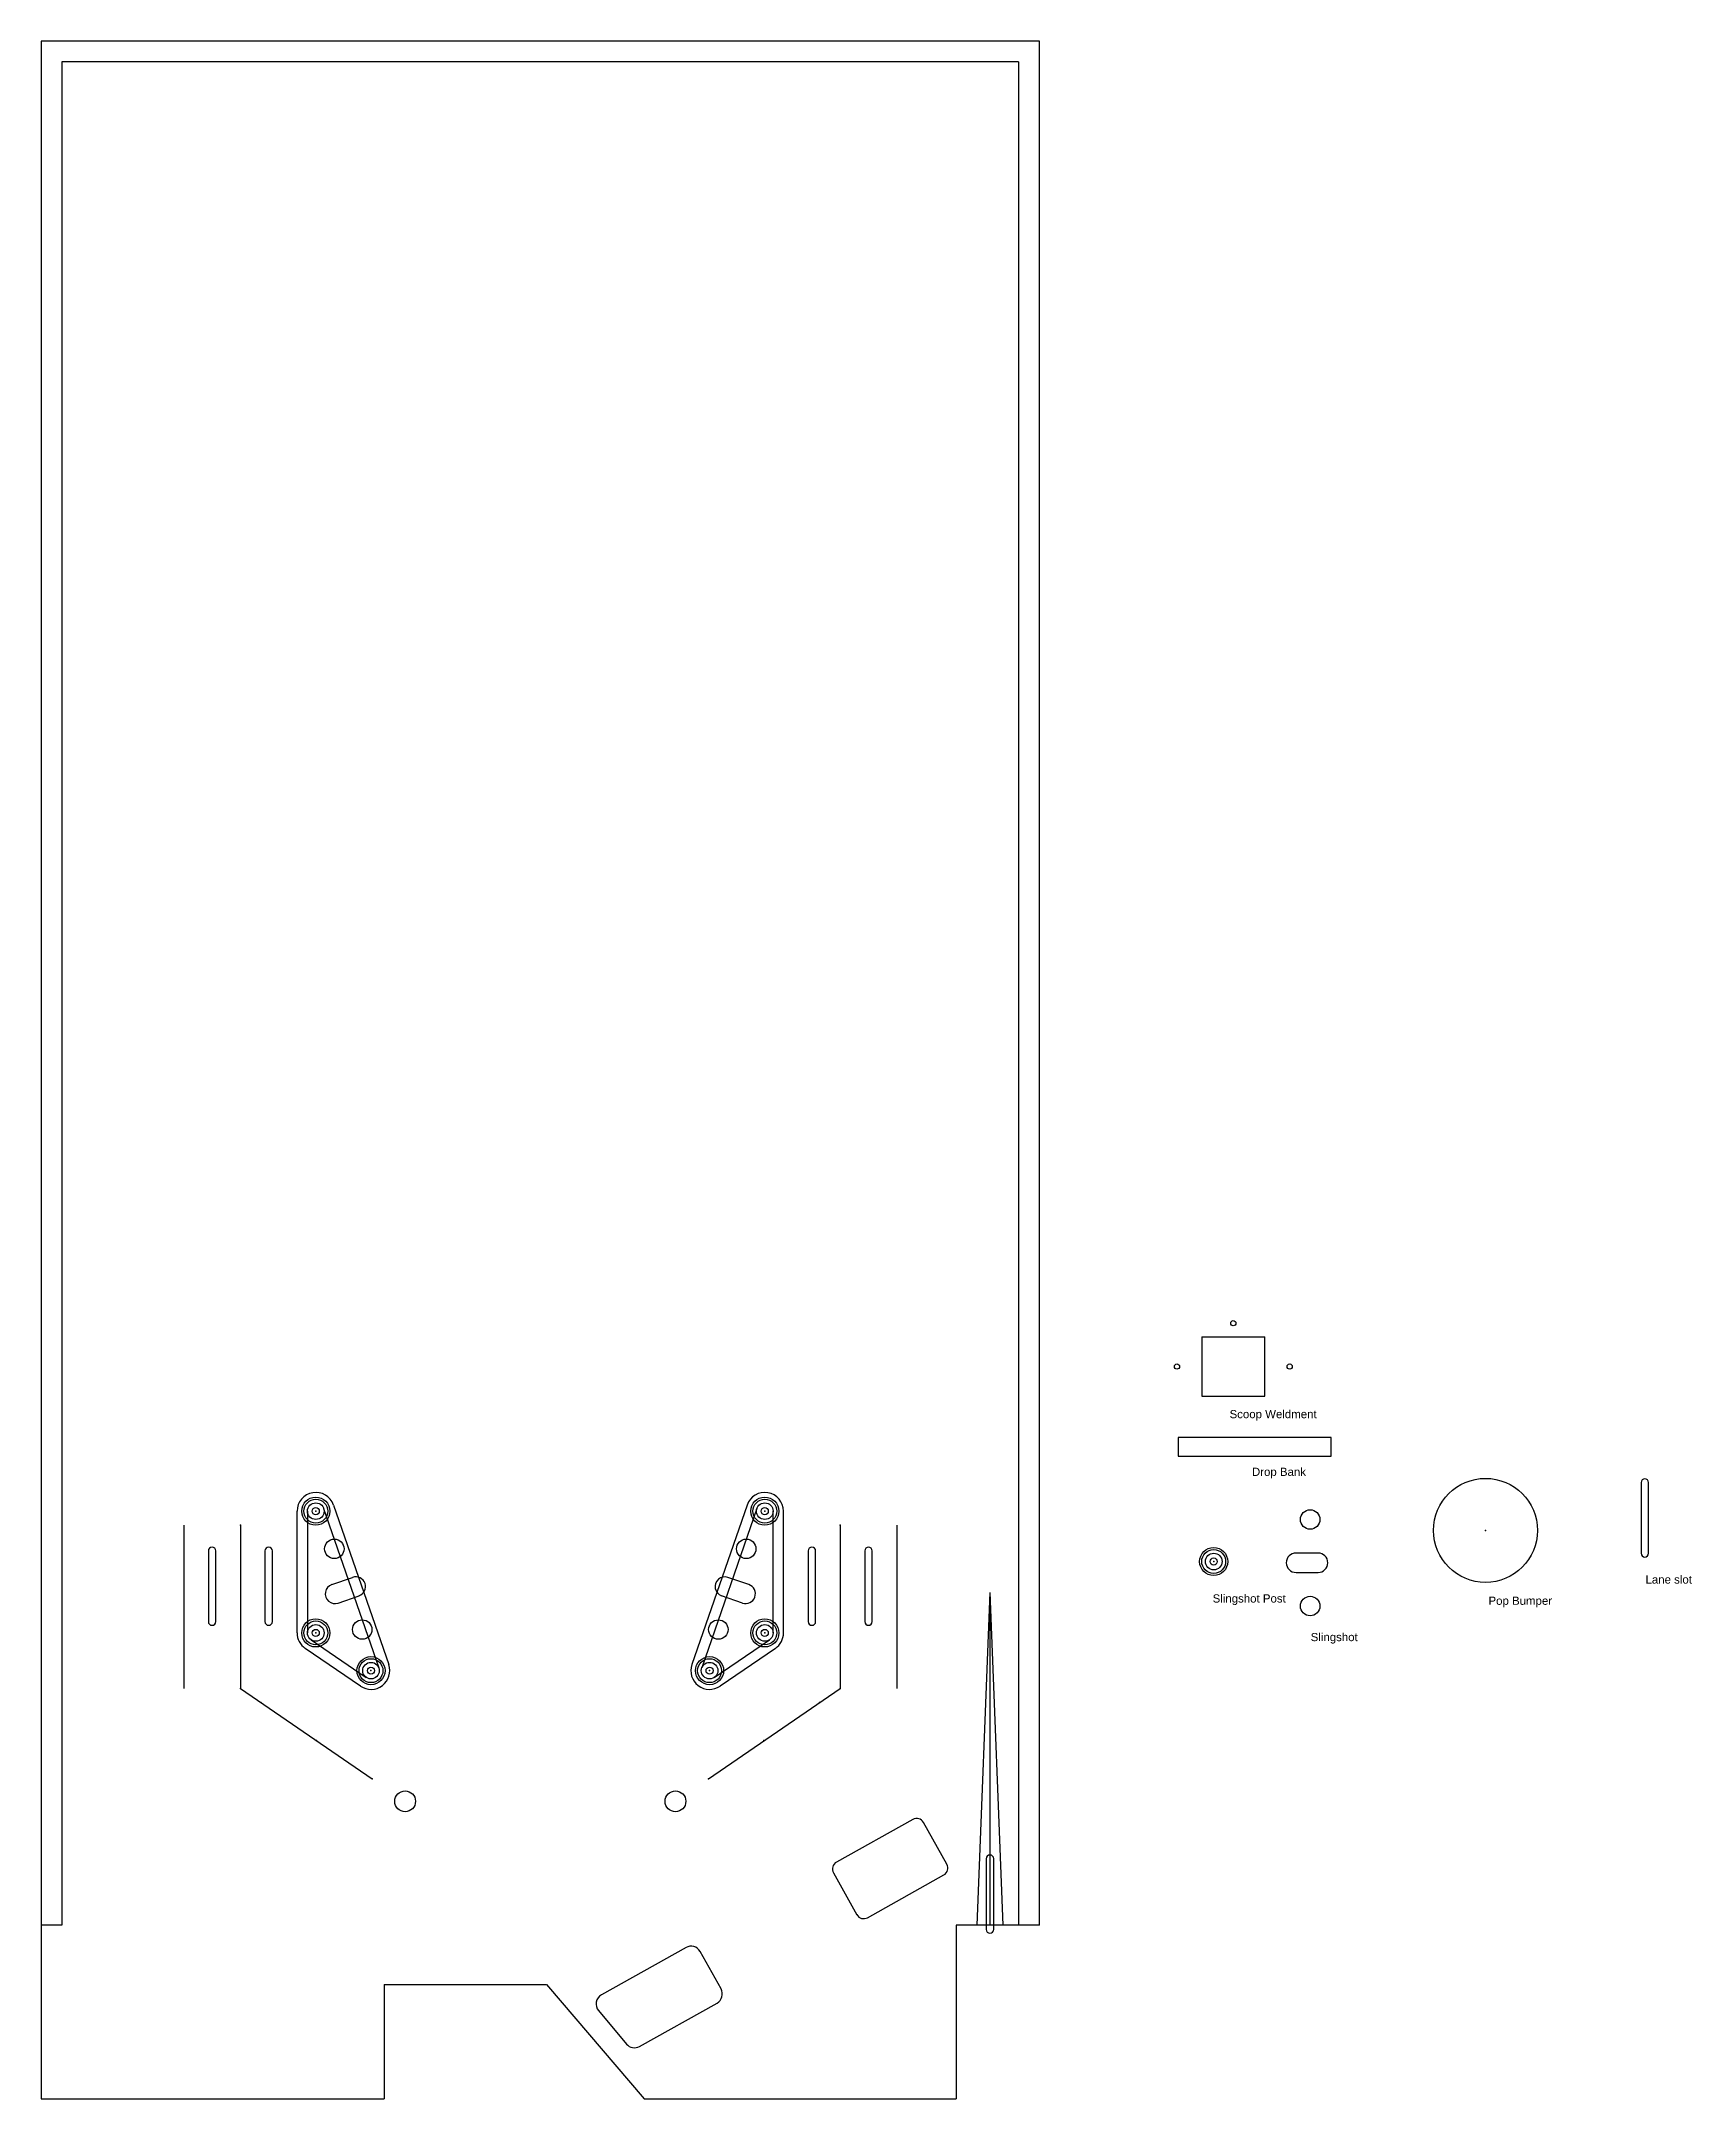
# Model space of a CAD drawing. Header units: inches. Extents: x 0 to 39.7, y 0 to 49.5.
import ezdxf

# ---------------------------------------------------------------- set-up
doc = ezdxf.new("R2010")
doc.units = ezdxf.units.IN
doc.header["$MEASUREMENT"] = 0
doc.layers.add('Ball Trough', color=7, linetype='Continuous', lineweight=25)
for name, color, linetype in [('FLIPPERS', 7, 'Continuous'), ('LANE_GUIDES', 7, 'Continuous'), ('LANE_SLOTS', 7, 'Continuous'), ('PLUNGER_TROUGH', 7, 'Continuous'), ('PROFILE', 7, 'Continuous'), ('SLINGSHOTS', 7, 'Continuous'), ('SPARE_PARTS', 7, 'Continuous'), ('WOOD_SIDE', 7, 'Continuous')]:
    doc.layers.add(name, color=color, linetype=linetype)
doc.styles.add('textstyle11', font='arial.ttf')
doc.styles.add('textstyle12', font='arial.ttf')
doc.styles.add('textstyle13', font='arial.ttf')
doc.styles.add('textstyle14', font='arial.ttf')
doc.styles.add('textstyle15', font='arial.ttf')
doc.styles.add('textstyle16', font='arial.ttf')

msp = doc.modelspace()

# ---------------------------------------------------------------- linework, layer by layer
at = {"layer": 'Ball Trough', "linetype": 'Continuous'}
for p, q in [((20.958, 6.716), (19.12, 5.689)), ((21.776, 5.637), (21.213, 6.644)), ((19.048, 5.433), (19.611, 4.426)), ((19.866, 4.354), (21.704, 5.381)), ((15.504, 3.636), (13.469, 2.498)), ((16.346, 2.643), (15.844, 3.54)), ((13.399, 2.12), (14.07, 1.318)), ((14.384, 1.26), (16.249, 2.303))]:
    msp.add_line(p, q, dxfattribs=at)
for centre, radius, start, end in [((21.049, 6.552), 0.188, 29.2093, 119.2093), ((19.211, 5.525), 0.188, 119.2093, 209.2093), ((21.612, 5.545), 0.188, 299.2093, 29.2093), ((19.775, 4.518), 0.188, 209.2093, 299.2093), ((15.626, 3.418), 0.25, 29.2092, 119.2092), ((13.591, 2.28), 0.25, 119.2092, 219.8896), ((16.127, 2.521), 0.25, 299.2092, 29.2092), ((14.262, 1.478), 0.25, 219.8896, 299.2092)]:
    msp.add_arc(centre, radius, start, end, dxfattribs=at)
at = {"layer": 'FLIPPERS', "linetype": 'Continuous'}
for centre in [(8.75, 7.15), (15.25, 7.15)]:
    msp.add_circle(centre, 0.25, dxfattribs=at)
at = {"layer": 'LANE_GUIDES', "linetype": 'Continuous'}
for p, q in [((3.43, 13.79), (3.43, 9.863)), ((4.79, 13.79), (4.79, 9.863)), ((19.21, 13.79), (19.21, 9.863)), ((20.57, 13.79), (20.57, 9.863)), ((4.79, 9.863), (7.958, 7.693)), ((16.042, 7.693), (19.21, 9.863))]:
    msp.add_line(p, q, dxfattribs=at)
at = {"layer": 'LANE_GUIDES'}
for p in [(4.79, 13.79), (19.21, 13.79), (5.285, 9.524), (18.715, 9.524), (6.622, 8.608), (17.378, 8.608), (7.958, 7.693), (16.042, 7.693)]:
    msp.add_point(p, dxfattribs=at)
at = {"layer": 'LANE_SLOTS', "linetype": 'Continuous'}
for p, q in [((4.02, 13.17), (4.02, 11.47)), ((4.2, 11.47), (4.2, 13.17)), ((5.38, 13.17), (5.38, 11.47)), ((5.56, 11.47), (5.56, 13.17)), ((18.44, 13.17), (18.44, 11.47)), ((18.62, 11.47), (18.62, 13.17)), ((19.8, 13.17), (19.8, 11.47)), ((19.98, 11.47), (19.98, 13.17))]:
    msp.add_line(p, q, dxfattribs=at)
for centre, start, end in [((4.11, 13.17), 0, 180), ((5.47, 13.17), 0, 180), ((18.53, 13.17), 0, 180), ((19.89, 13.17), 0, 180), ((4.11, 11.47), 180, 0), ((5.47, 11.47), 180, 0), ((18.53, 11.47), 180, 0), ((19.89, 11.47), 180, 0)]:
    msp.add_arc(centre, 0.09, start, end, dxfattribs=at)
at = {"layer": 'PLUNGER_TROUGH', "linetype": 'Continuous'}
for p, q in [((22.81, 12.17), (22.497, 4.17)), ((22.81, 12.17), (22.81, 4.17)), ((22.81, 12.17), (23.122, 4.17)), ((22.72, 5.77), (22.72, 4.07)), ((22.9, 4.07), (22.9, 5.77))]:
    msp.add_line(p, q, dxfattribs=at)
for centre, start, end in [((22.81, 5.77), 0, 180), ((22.81, 4.07), 180, 0)]:
    msp.add_arc(centre, 0.09, start, end, dxfattribs=at)
at = {"layer": 'PROFILE', "linetype": 'Continuous'}
for p, q in [((24, 49.45), (0, 49.45)), ((0, 49.45), (0, 0)), ((24, 4.17), (24, 49.45)), ((24, 4.17), (22, 4.17)), ((22, 4.17), (22, 0)), ((14.5, 0), (22, 0))]:
    msp.add_line(p, q, dxfattribs=at)
at = {"layer": 'PROFILE'}
for p, q in [((8.25, 2.75), (8.25, 0)), ((8.25, 2.75), (12.15, 2.75)), ((12.15, 2.75), (14.5, 0)), ((0, 0), (8.25, 0))]:
    msp.add_line(p, q, dxfattribs=at)
for p in [(4.79, 13.79), (19.21, 13.79), (4.79, 9.863), (19.21, 9.863)]:
    msp.add_point(p, dxfattribs=at)
at = {"layer": 'SLINGSHOTS', "linetype": 'Continuous'}
for p, q in [((6.153, 11.197), (6.153, 14.123)), ((6.403, 14.123), (6.403, 11.197)), ((6.792, 14.189), (8.119, 10.355)), ((7.028, 14.27), (8.355, 10.437)), ((16.972, 14.27), (15.645, 10.437)), ((17.208, 14.189), (15.881, 10.355)), ((17.597, 11.197), (17.597, 14.123)), ((17.847, 11.197), (17.847, 14.123)), ((6.986, 12.358), (7.488, 12.531)), ((17.014, 12.358), (16.512, 12.531)), ((7.14, 11.915), (7.642, 12.088)), ((16.86, 11.915), (16.358, 12.088)), ((6.49, 11.032), (7.817, 10.125)), ((16.183, 10.125), (17.51, 11.032)), ((7.676, 9.918), (6.349, 10.825)), ((17.651, 10.825), (16.324, 9.918))]:
    msp.add_line(p, q, dxfattribs=at)
for centre, radius in [((6.603, 14.123), 0.338), ((6.603, 14.123), 0.287), ((17.397, 14.123), 0.338), ((17.397, 14.123), 0.287), ((6.603, 14.123), 0.2), ((6.603, 14.123), 0.085), ((17.397, 14.123), 0.2), ((17.397, 14.123), 0.085), ((7.049, 13.217), 0.234), ((16.951, 13.217), 0.234), ((6.603, 11.197), 0.338), ((6.603, 11.197), 0.287), ((6.603, 11.197), 0.2), ((7.72, 11.278), 0.234), ((16.28, 11.278), 0.234), ((17.397, 11.197), 0.338), ((17.397, 11.197), 0.287), ((17.397, 11.197), 0.2), ((6.603, 11.197), 0.085), ((17.397, 11.197), 0.085), ((7.93, 10.29), 0.338), ((7.93, 10.29), 0.287), ((7.93, 10.29), 0.2), ((16.07, 10.29), 0.338), ((16.07, 10.29), 0.287), ((16.07, 10.29), 0.2), ((7.93, 10.29), 0.085), ((16.07, 10.29), 0.085)]:
    msp.add_circle(centre, radius, dxfattribs=at)
for centre, radius, start, end in [((6.603, 14.123), 0.45, 19.0935, 180), ((17.397, 14.123), 0.45, 0, 160.9065), ((7.565, 12.31), 0.234, 289.0935, 109.0935), ((16.435, 12.31), 0.234, 70.9065, 250.9065), ((7.063, 12.136), 0.234, 109.0935, 289.0935), ((16.937, 12.136), 0.234, 250.9065, 70.9065), ((6.603, 11.197), 0.45, 180, 235.6469), ((17.397, 11.197), 0.45, 304.3531, 0), ((7.93, 10.29), 0.45, 235.6469, 19.0935), ((16.07, 10.29), 0.45, 160.9065, 304.3531)]:
    msp.add_arc(centre, radius, start, end, dxfattribs=at)
at = {"layer": 'SLINGSHOTS'}
for p in [(6.603, 14.123), (17.397, 14.123), (6.603, 11.197), (17.397, 11.197), (7.93, 10.29), (16.07, 10.29)]:
    msp.add_point(p, dxfattribs=at)
at = {"layer": 'SPARE_PARTS', "linetype": 'Continuous'}
for p, q in [((27.901, 18.309), (29.421, 18.309)), ((27.901, 18.309), (27.901, 16.889)), ((29.421, 16.889), (29.421, 18.309)), ((27.901, 16.889), (29.421, 16.889)), ((31.013, 15.894), (27.333, 15.894)), ((27.333, 15.894), (27.333, 15.444)), ((31.013, 15.444), (31.013, 15.894)), ((27.333, 15.444), (31.013, 15.444)), ((38.465, 14.81), (38.465, 13.11)), ((38.645, 13.11), (38.645, 14.81)), ((30.168, 13.118), (30.698, 13.118)), ((30.168, 12.649), (30.698, 12.649))]:
    msp.add_line(p, q, dxfattribs=at)
for centre, radius in [((28.661, 18.639), 0.0625), ((27.306, 17.599), 0.0625), ((30.016, 17.599), 0.0625), ((34.724, 13.661), 1.25), ((30.508, 13.923), 0.234), ((28.189, 12.913), 0.338), ((28.189, 12.913), 0.287), ((28.189, 12.913), 0.2), ((28.189, 12.913), 0.085), ((30.508, 11.843), 0.234)]:
    msp.add_circle(centre, radius, dxfattribs=at)
for centre, radius, start, end in [((38.555, 14.81), 0.09, 0, 180), ((30.168, 12.883), 0.234, 90, 270), ((30.698, 12.883), 0.234, 0, 90), ((30.698, 12.883), 0.234, 270, 0), ((38.555, 13.11), 0.09, 180, 0)]:
    msp.add_arc(centre, radius, start, end, dxfattribs=at)
at = {"layer": 'SPARE_PARTS'}
for p in [(34.724, 13.661), (28.189, 12.913)]:
    msp.add_point(p, dxfattribs=at)
at = {"layer": 'WOOD_SIDE', "linetype": 'Continuous'}
for p, q in [((0.5, 48.95), (0.5, 4.17)), ((23.5, 48.95), (0.5, 48.95)), ((23.5, 48.95), (23.5, 4.17)), ((0.5, 4.17), (0, 4.17))]:
    msp.add_line(p, q, dxfattribs=at)

# ---------------------------------------------------------------- texts
at = {"layer": 'SPARE_PARTS', "char_height": 0.19685, "attachment_point": 1}
for s, insert, style in [('Scoop Weldment\\p\\p', (28.571, 16.554), 'textstyle16'), ('Drop Bank\\p\\p', (29.109, 15.167), 'textstyle15'), ('Lane slot\\p\\p', (38.571, 12.579), 'textstyle12'), ('Slingshot Post\\p\\p', (28.164, 12.124), 'textstyle13'), ('Pop Bumper\\p\\p', (34.796, 12.069), 'textstyle14'), ('Slingshot\\p\\p', (30.521, 11.196), 'textstyle11')]:
    msp.add_mtext(s, dxfattribs=dict(at, insert=insert, style=style))

doc.saveas('drawing.dxf')
